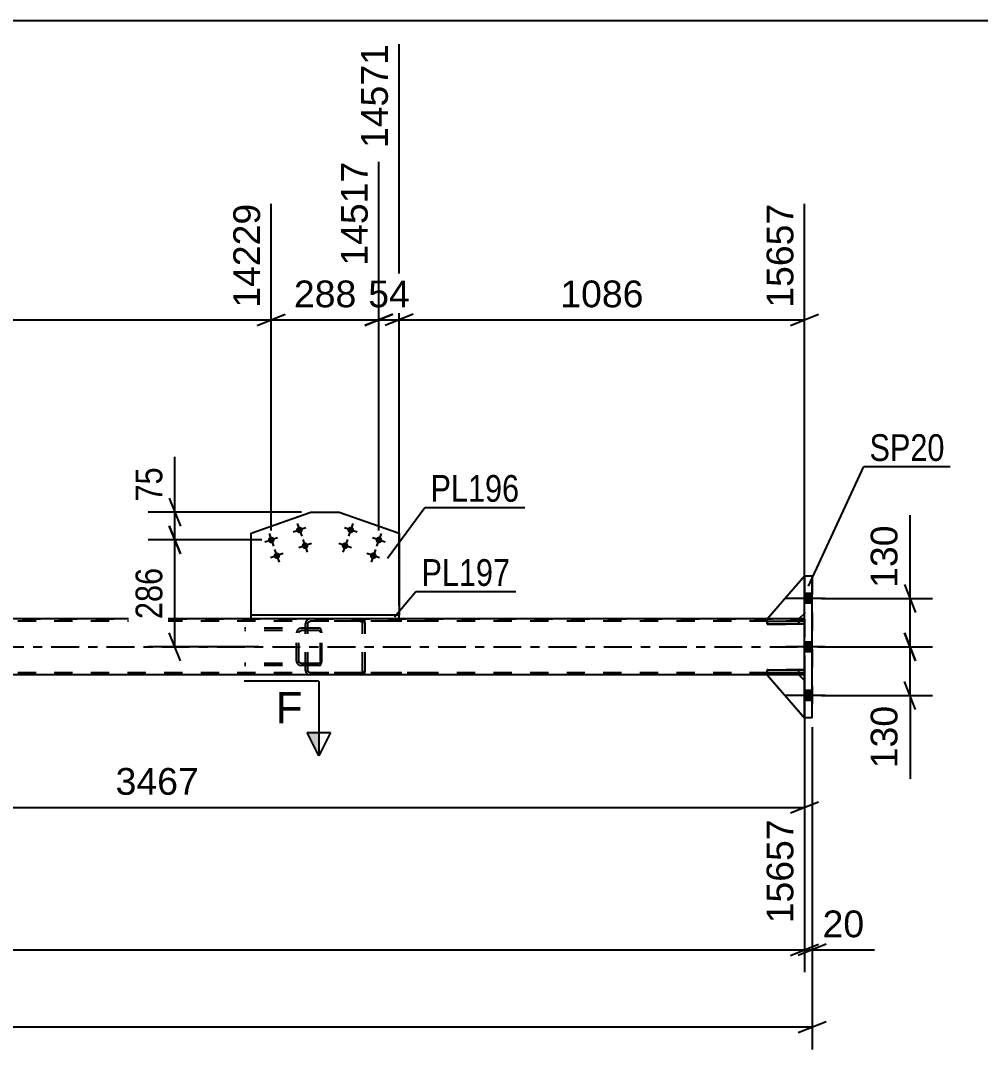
# Model space of a CAD drawing. Header units: millimetres. Extents: x -147 to 694, y -404 to 190.
# Drawn here: x 473.2 to 576, y -267.6 to -157.4 of the extents above; entities that cross this region are included whole.
import ezdxf

# ---------------------------------------------------------------- set-up
doc = ezdxf.new("R2010")
doc.units = ezdxf.units.MM
doc.linetypes.add('DXK_LINE_DOT2', pattern=[3.9198, 1.9599, -1.9599])
doc.linetypes.add('DXK_LINE_DOT3', pattern=[5.9187, 2.979, -0.9799, 0.9799, -0.9799])
doc.styles.add('Arial', font='ARIAL.TTF', dxfattribs={"height": 0.2})
doc.styles.add('Arial Narrow', font='ARIALN.TTF', dxfattribs={"height": 0.2})

# ---------------------------------------------------------------- blocks, each defined once
blk = doc.blocks.new('Part-318897192-5301 - 5161')
at = {"color": 7, "linetype": 'DXK_LINE_DOT2'}
for p, q in [((557.12, -226.89), (553.12, -226.89)), ((553.12, -226.89), (553.12, -227.21)), ((556.52, -227.21), (556.52, -226.89)), ((557.12, -227.21), (557.12, -226.89)), ((553.12, -227.21), (557.12, -227.21))]:
    blk.add_line(p, q, dxfattribs=at)
blk = doc.blocks.new('Part-318897192-5198 - 5161')
at = {"color": 2, "linetype": 'Continuous'}
for p, q in [((497.84, -212.27), (504.25, -210)), ((504.25, -210), (507.28, -210)), ((507.28, -210), (513.69, -212.27)), ((497.84, -221.05), (497.84, -212.27)), ((513.69, -212.27), (513.69, -221.05))]:
    blk.add_line(p, q, dxfattribs=at)
at = {"color": 7, "linetype": 'DXK_LINE_DOT2'}
blk.add_line((513.69, -221.05), (497.84, -221.05), dxfattribs=at)
blk = doc.blocks.new('Part-318897192-5203 - 5161')
at = {"color": 2, "linetype": 'Continuous'}
for p, q in [((513.69, -221.05), (497.84, -221.05)), ((497.84, -221.45), (497.84, -221.05)), ((513.69, -221.45), (497.84, -221.45)), ((513.69, -221.45), (513.69, -221.05))]:
    blk.add_line(p, q, dxfattribs=at)
blk = doc.blocks.new('Bolt-318897192-5204 - 5161')
at = {"linetype": 'Continuous'}
for points in [[(503.36, -211.8, -1), (502.68, -212.04, -1)], [(500.34, -212.87, -1), (499.66, -213.11, -1)], [(503.96, -213.49, -1), (503.28, -213.73, -1)], [(500.94, -214.56, -1), (500.27, -214.8, -1)]]:
    blk.add_hatch(color=1, dxfattribs=at).paths.add_polyline_path(points)
at = {"color": 1, "linetype": 'Continuous'}
for p, q in [((502.78, -211.24), (503.26, -212.6)), ((499.76, -212.31), (500.24, -213.67)), ((503.7, -211.68), (502.34, -212.16)), ((500.68, -212.75), (499.32, -213.23)), ((504.3, -213.37), (502.94, -213.85)), ((503.38, -212.94), (503.86, -214.29)), ((501.28, -214.44), (499.93, -214.92)), ((500.36, -214.01), (500.85, -215.36))]:
    blk.add_line(p, q, dxfattribs=at)
blk = doc.blocks.new('Bolt-318897192-5205 - 5161')
at = {"linetype": 'Continuous'}
for points in [[(508.85, -212.04, -1), (508.17, -211.8, -1)], [(511.87, -213.11, -1), (511.19, -212.87, -1)], [(508.25, -213.73, -1), (507.57, -213.49, -1)], [(511.27, -214.8, -1), (510.59, -214.56, -1)]]:
    blk.add_hatch(color=1, dxfattribs=at).paths.add_polyline_path(points)
at = {"color": 1, "linetype": 'Continuous'}
for p, q in [((508.75, -211.24), (508.27, -212.6)), ((509.19, -212.16), (507.83, -211.68)), ((511.77, -212.31), (511.29, -213.67)), ((508.59, -213.85), (507.23, -213.37)), ((508.15, -212.94), (507.67, -214.29)), ((512.21, -213.23), (510.85, -212.75)), ((511.6, -214.92), (510.25, -214.44)), ((511.17, -214.01), (510.69, -215.36))]:
    blk.add_line(p, q, dxfattribs=at)
blk = doc.blocks.new('Part-318897192-5225 - 5161')
at = {"color": 7, "linetype": 'DXK_LINE_DOT2'}
for p, q in [((-12.73, -221.45), (557.12, -221.45)), ((513.69, -221.45), (497.84, -221.45)), ((556.52, -221.45), (553.12, -221.45)), ((557.12, -221.45), (557.12, -227.45)), ((557.12, -221.69), (-20.73, -221.69)), ((557.12, -227.21), (-20.73, -227.21)), ((556.52, -227.45), (553.12, -227.45))]:
    blk.add_line(p, q, dxfattribs=at)
at = {"color": 2, "linetype": 'Continuous'}
for p, q in [((497.84, -221.45), (431.93, -221.45)), ((553.12, -221.45), (513.69, -221.45)), ((557.12, -221.45), (556.52, -221.45)), ((553.12, -227.45), (423.64, -227.45)), ((557.12, -227.45), (556.52, -227.45))]:
    blk.add_line(p, q, dxfattribs=at)
at = {"color": 7, "linetype": 'DXK_LINE_DOT3'}
blk.add_line((-20.73, -224.45), (557.12, -224.45), dxfattribs=at)
blk = doc.blocks.new('Bolt-318897192-5290 - 5161')
at = {"linetype": 'Continuous'}
for points in [[(557.12, -218.73), (557.12, -219.77), (557.92, -219.77), (557.92, -218.73)], [(557.12, -218.73), (557.12, -219.77), (557.92, -219.77), (557.92, -218.73)], [(557.12, -218.73), (557.12, -219.77), (557.92, -219.77), (557.92, -218.73)], [(557.12, -223.93), (557.12, -224.97), (557.92, -224.97), (557.92, -223.93)], [(557.12, -223.93), (557.12, -224.97), (557.92, -224.97), (557.92, -223.93)], [(557.12, -229.13), (557.12, -230.17), (557.92, -230.17), (557.92, -229.13)], [(557.12, -229.13), (557.12, -230.17), (557.92, -230.17), (557.92, -229.13)], [(557.12, -229.13), (557.12, -230.17), (557.92, -230.17), (557.92, -229.13)]]:
    blk.add_hatch(color=1, dxfattribs=at).paths.add_polyline_path(points)
at = {"color": 1, "linetype": 'Continuous'}
for p, q in [((559.32, -219.25), (555.12, -219.25)), ((559.32, -219.25), (555.12, -219.25)), ((559.32, -219.25), (555.12, -219.25)), ((557.92, -218.73), (557.12, -218.73)), ((557.92, -218.73), (557.12, -218.73)), ((557.92, -218.73), (557.12, -218.73)), ((557.92, -219.77), (557.12, -219.77)), ((557.92, -219.77), (557.12, -219.77)), ((557.92, -219.77), (557.12, -219.77)), ((559.32, -224.45), (555.12, -224.45)), ((559.32, -224.45), (555.12, -224.45)), ((557.92, -223.93), (557.12, -223.93)), ((557.92, -223.93), (557.12, -223.93)), ((557.92, -224.97), (557.12, -224.97)), ((557.92, -224.97), (557.12, -224.97)), ((557.92, -229.13), (557.12, -229.13)), ((557.92, -229.13), (557.12, -229.13)), ((557.92, -229.13), (557.12, -229.13)), ((559.32, -229.65), (555.12, -229.65)), ((559.32, -229.65), (555.12, -229.65)), ((559.32, -229.65), (555.12, -229.65)), ((557.92, -230.17), (557.12, -230.17)), ((557.92, -230.17), (557.12, -230.17)), ((557.92, -230.17), (557.12, -230.17))]:
    blk.add_line(p, q, dxfattribs=at)
blk = doc.blocks.new('Part-318897192-5347 - 5161')
at = {"color": 2, "linetype": 'Continuous'}
for p, q in [((553.12, -222.01), (553.12, -221.69)), ((553.12, -221.69), (557.12, -221.69)), ((557.12, -222.01), (553.12, -222.01)), ((557.12, -222.01), (557.12, -221.69))]:
    blk.add_line(p, q, dxfattribs=at)
at = {"color": 7, "linetype": 'DXK_LINE_DOT2'}
for p, q in [((556.52, -222.01), (556.52, -221.69)), ((557.12, -221.69), (557.12, -222.01))]:
    blk.add_line(p, q, dxfattribs=at)
blk = doc.blocks.new('Part-318897192-5353 - 5161')
at = {"color": 7, "linetype": 'DXK_LINE_DOT2'}
for p, q in [((553.12, -221.45), (557.12, -216.85)), ((557.12, -216.85), (557.12, -220.85)), ((556.52, -221.45), (553.12, -221.45)), ((557.12, -220.85), (556.52, -221.45))]:
    blk.add_line(p, q, dxfattribs=at)
blk = doc.blocks.new('Part-318897192-5354 - 5161')
at = {"color": 2, "linetype": 'Continuous'}
for p, q in [((553.12, -221.45), (557.12, -216.85)), ((556.52, -221.45), (553.12, -221.45)), ((557.12, -220.85), (556.52, -221.45))]:
    blk.add_line(p, q, dxfattribs=at)
at = {"color": 7, "linetype": 'DXK_LINE_DOT2'}
blk.add_line((557.12, -216.85), (557.12, -220.85), dxfattribs=at)
blk = doc.blocks.new('Part-318897192-5355 - 5161')
at = {"color": 7, "linetype": 'DXK_LINE_DOT2'}
for p, q in [((556.52, -227.45), (553.12, -227.45)), ((553.12, -227.45), (557.12, -232.05)), ((557.12, -228.05), (556.52, -227.45)), ((557.12, -232.05), (557.12, -228.05))]:
    blk.add_line(p, q, dxfattribs=at)
blk = doc.blocks.new('Part-318897192-5356 - 5161')
at = {"color": 2, "linetype": 'Continuous'}
for p, q in [((556.52, -227.45), (553.12, -227.45)), ((553.12, -227.45), (557.12, -232.05)), ((557.12, -228.05), (556.52, -227.45))]:
    blk.add_line(p, q, dxfattribs=at)
at = {"color": 7, "linetype": 'DXK_LINE_DOT2'}
blk.add_line((557.12, -232.05), (557.12, -228.05), dxfattribs=at)
blk = doc.blocks.new('Part-318897192-5368 - 5161')
at = {"color": 2, "linetype": 'Continuous'}
for p, q in [((553.12, -227.21), (553.12, -226.89)), ((553.12, -226.89), (557.12, -226.89)), ((557.12, -227.21), (557.12, -226.89)), ((557.12, -227.21), (553.12, -227.21))]:
    blk.add_line(p, q, dxfattribs=at)
at = {"color": 7, "linetype": 'DXK_LINE_DOT2'}
for p, q in [((556.52, -227.21), (556.52, -226.89)), ((557.12, -226.89), (557.12, -227.21))]:
    blk.add_line(p, q, dxfattribs=at)
blk = doc.blocks.new('Part-318897192-5494 - 5161')
at = {"color": 7, "linetype": 'DXK_LINE_DOT2'}
for p, q in [((504.18, -221.45), (503.98, -221.48)), ((516.53, -221.45), (504.18, -221.45)), ((509.73, -221.48), (509.54, -221.45)), ((503.7, -221.74), (503.66, -221.93)), ((503.66, -226.97), (503.66, -221.93)), ((503.92, -221.93), (503.94, -221.84)), ((503.92, -226.97), (503.92, -221.93)), ((503.94, -221.84), (503.99, -221.76)), ((503.99, -221.76), (504.08, -221.71)), ((504.08, -221.71), (504.18, -221.69)), ((516.53, -221.69), (504.18, -221.69)), ((509.54, -221.69), (509.64, -221.71)), ((509.64, -221.71), (509.72, -221.76)), ((509.72, -221.76), (509.77, -221.84)), ((509.77, -221.84), (509.79, -221.93)), ((509.79, -226.97), (509.79, -221.93)), ((510.05, -221.93), (510.01, -221.74)), ((510.05, -226.97), (510.05, -221.93)), ((503.66, -226.97), (503.7, -227.15)), ((503.94, -227.06), (503.92, -226.97)), ((509.79, -226.97), (509.77, -227.06)), ((510.01, -227.15), (510.05, -226.97)), ((503.99, -227.14), (503.94, -227.06)), ((503.98, -227.41), (504.18, -227.45)), ((504.08, -227.19), (503.99, -227.14)), ((504.18, -227.21), (504.08, -227.19)), ((516.53, -227.21), (504.18, -227.21)), ((516.53, -227.45), (504.18, -227.45)), ((509.64, -227.19), (509.54, -227.21)), ((509.54, -227.45), (509.73, -227.41)), ((509.72, -227.14), (509.64, -227.19)), ((509.77, -227.06), (509.72, -227.14))]:
    blk.add_line(p, q, dxfattribs=at)
for centre, start, end in [((504.16, -221.95), 110.7583, 155.68), ((509.56, -221.95), 24.32, 69.2417), ((504.16, -226.95), 204.32, 249.2417), ((509.56, -226.95), 290.7583, 335.68)]:
    blk.add_arc(centre, 0.496, start, end, dxfattribs=at)
blk = doc.blocks.new('Part-318897192-5378 - 5161')
at = {"color": 7, "linetype": 'DXK_LINE_DOT2'}
for p, q in [((557.12, -221.69), (553.12, -221.69)), ((553.12, -221.69), (553.12, -222.01)), ((553.12, -222.01), (557.12, -222.01)), ((556.52, -221.69), (556.52, -222.01)), ((557.12, -222.01), (557.12, -221.69)), ((557.12, -221.74), (557.12, -222.01))]:
    blk.add_line(p, q, dxfattribs=at)
blk = doc.blocks.new('Part-318897192-5412 - 5161')
at = {"color": 2, "linetype": 'Continuous'}
for p, q in [((557.12, -216.85), (557.92, -216.85)), ((557.12, -232.05), (557.12, -216.85)), ((557.92, -232.05), (557.92, -216.85)), ((557.92, -232.05), (557.12, -232.05))]:
    blk.add_line(p, q, dxfattribs=at)
at = {"color": 7, "linetype": 'DXK_LINE_DOT2'}
for p, q in [((557.12, -232.05), (557.12, -216.85)), ((557.92, -216.85), (557.92, -232.05))]:
    blk.add_line(p, q, dxfattribs=at)
blk = doc.blocks.new('Part-318897192-5424 - 5161')
at = {"color": 7, "linetype": 'DXK_LINE_DOT2'}
for p, q in [((505.13, -222.45), (497.13, -222.45)), ((503.22, -222.45), (503.03, -222.48)), ((503.66, -222.69), (503.66, -222.45)), ((505.23, -222.48), (505.13, -222.45)), ((505.32, -222.59), (505.23, -222.48)), ((505.13, -222.69), (497.13, -222.69)), ((502.75, -222.74), (502.72, -222.93)), ((502.72, -225.97), (502.72, -222.93)), ((502.97, -222.93), (502.99, -222.84)), ((502.97, -225.97), (502.97, -222.93)), ((502.99, -222.84), (503.04, -222.76)), ((503.04, -222.76), (503.12, -222.71)), ((503.12, -222.71), (503.22, -222.69)), ((505.13, -222.69), (505.18, -222.71)), ((505.18, -222.71), (505.23, -222.76)), ((505.23, -222.76), (505.26, -222.84)), ((505.26, -222.84), (505.27, -222.93)), ((505.27, -225.97), (505.27, -222.93)), ((505.38, -222.74), (505.32, -222.59)), ((505.4, -222.93), (505.38, -222.74)), ((505.4, -225.97), (505.4, -222.93)), ((505.13, -226.21), (497.13, -226.21)), ((505.13, -226.45), (497.13, -226.45)), ((502.72, -225.97), (502.75, -226.15)), ((502.99, -226.06), (502.97, -225.97)), ((503.04, -226.14), (502.99, -226.06)), ((503.03, -226.41), (503.22, -226.45)), ((503.12, -226.19), (503.04, -226.14)), ((503.22, -226.21), (503.12, -226.19)), ((503.66, -226.45), (503.66, -226.21)), ((505.18, -226.19), (505.13, -226.21)), ((505.13, -226.45), (505.23, -226.41)), ((505.23, -226.14), (505.18, -226.19)), ((505.26, -226.06), (505.23, -226.14)), ((505.23, -226.41), (505.32, -226.31)), ((505.27, -225.97), (505.26, -226.06)), ((505.32, -226.31), (505.38, -226.15)), ((505.38, -226.15), (505.4, -225.97))]:
    blk.add_line(p, q, dxfattribs=at)
for centre, start, end in [((503.2, -222.94), 111.1513, 156.1049), ((503.2, -225.95), 203.8951, 248.8487)]:
    blk.add_arc(centre, 0.492, start, end, dxfattribs=at)
blk = doc.blocks.new('StraightDimension-318897192-4993 - 3274')
at = {"color": 7, "linetype": 'Continuous'}
blk.add_line((-46.14, -157.36), (588.12, -157.36), dxfattribs=at)
blk = doc.blocks.new('StraightDimension-318897192-6090 - 5161')
at = {"color": 7, "linetype": 'Continuous'}
for p, q in [((568.42, -219.25), (568.42, -210.33)), ((568.42, -219.25), (568.42, -210.33)), ((567.82, -217.75), (569.02, -220.75)), ((558.92, -219.25), (570.82, -219.25)), ((568.42, -224.45), (568.42, -219.25)), ((569.02, -225.95), (567.82, -222.95)), ((558.52, -224.45), (570.82, -224.45))]:
    blk.add_line(p, q, dxfattribs=at)
at = {"color": 0}
blk.add_wipeout([(567.67, -210.85), (563.47, -210.85), (563.47, -218.72), (567.67, -218.72)], dxfattribs=at)
at = {"color": 3, "style": 'Arial'}
blk.add_text('130', height=2.865, rotation=90.0002, dxfattribs=at).set_placement((567.07, -218.12))
blk = doc.blocks.new('StraightDimension-318897192-6122 - 5161')
at = {"color": 7, "linetype": 'Continuous'}
for p, q in [((557.12, -233.05), (557.12, -259.29)), ((557.92, -233.05), (557.92, -259.29)), ((555.62, -257.49), (558.62, -256.29)), ((559.42, -256.29), (556.42, -257.49)), ((557.12, -256.89), (557.92, -256.89)), ((557.92, -256.89), (564.62, -256.89)), ((557.92, -256.89), (564.62, -256.89))]:
    blk.add_line(p, q, dxfattribs=at)
at = {"color": 0}
blk.add_wipeout([(564.09, -256.14), (564.09, -251.94), (558.45, -251.94), (558.45, -256.14)], dxfattribs=at)
at = {"color": 3, "style": 'Arial'}
blk.add_text('20', height=2.865, dxfattribs=at).set_placement((559.05, -255.54))
blk = doc.blocks.new('StraightDimension-318897192-11965 - 5161')
at = {"color": 7, "linetype": 'Continuous'}
for p, q in [((513.69, -220.05), (513.69, -159.9)), ((557.12, -220.45), (557.12, -177)), ((515.19, -188.82), (512.19, -190.02)), ((513.69, -189.42), (557.12, -189.42)), ((555.62, -190.02), (558.62, -188.82))]:
    blk.add_line(p, q, dxfattribs=at)
at = {"color": 0}
blk.add_wipeout([(540.45, -188.67), (540.45, -184.47), (530.36, -184.47), (530.36, -188.67)], dxfattribs=at)
at = {"color": 3, "style": 'Arial'}
blk.add_text('1086', height=2.865, dxfattribs=at).set_placement((530.96, -188.07))
at = {"color": 0, "linetype": 'Continuous'}
blk.add_wipeout([(556.52, -176.4), (552.32, -176.4), (552.32, -188.72), (556.52, -188.72)], dxfattribs=at)
at = {"color": 3, "linetype": 'Continuous', "style": 'Arial'}
blk.add_text('15657', height=2.865, rotation=90.0002, dxfattribs=at).set_placement((555.92, -188.12))
blk = doc.blocks.new('StraightDimension-318897192-19474 - 5161')
at = {"color": 7, "linetype": 'Continuous'}
for p, q in [((489.08, -211.49), (490.28, -214.49)), ((499, -212.99), (486.83, -212.99)), ((489.68, -224.45), (489.68, -212.99)), ((490.28, -225.95), (489.08, -222.95)), ((498.68, -224.45), (486.83, -224.45))]:
    blk.add_line(p, q, dxfattribs=at)
at = {"color": 0}
blk.add_wipeout([(488.93, -215.38), (484.73, -215.38), (484.73, -222.06), (488.93, -222.06)], dxfattribs=at)
at = {"color": 3, "style": 'Arial Narrow'}
blk.add_text('286', height=2.863, rotation=90.0002, dxfattribs=at).set_placement((488.33, -221.46))
blk = doc.blocks.new('StraightDimension-318897192-11968 - 5161')
at = {"color": 7, "linetype": 'Continuous'}
for p, q in [((431.93, -220.05), (431.93, -159.9)), ((500, -211.99), (500, -177)), ((433.43, -188.82), (430.43, -190.02)), ((431.93, -189.42), (500, -189.42)), ((498.5, -190.02), (501.5, -188.82))]:
    blk.add_line(p, q, dxfattribs=at)
at = {"color": 0}
blk.add_wipeout([(471.02, -188.67), (471.02, -184.47), (460.92, -184.47), (460.92, -188.67)], dxfattribs=at)
at = {"color": 3, "style": 'Arial'}
blk.add_text('1702', height=2.865, dxfattribs=at).set_placement((461.52, -188.07))
at = {"color": 0, "linetype": 'Continuous'}
blk.add_wipeout([(499.4, -176.4), (495.2, -176.4), (495.2, -188.72), (499.4, -188.72)], dxfattribs=at)
at = {"color": 3, "linetype": 'Continuous', "style": 'Arial'}
blk.add_text('14229', height=2.865, rotation=90.0002, dxfattribs=at).set_placement((498.8, -188.12))
blk = doc.blocks.new('StraightDimension-318897192-5829 - 5161')
at = {"color": 7, "linetype": 'Continuous'}
for p, q in [((557.12, -227.05), (557.12, -254.05)), ((418.44, -228.85), (418.44, -254.05)), ((419.94, -241.03), (416.94, -242.23)), ((555.62, -242.23), (558.62, -241.03)), ((418.44, -241.63), (557.12, -241.63))]:
    blk.add_line(p, q, dxfattribs=at)
at = {"color": 0}
blk.add_wipeout([(492.83, -240.88), (492.83, -236.68), (482.73, -236.68), (482.73, -240.88)], dxfattribs=at)
at = {"color": 3, "style": 'Arial'}
blk.add_text('3467', height=2.865, dxfattribs=at).set_placement((483.33, -240.28))
at = {"color": 0, "linetype": 'Continuous'}
blk.add_wipeout([(556.52, -242.33), (552.32, -242.33), (552.32, -254.65), (556.52, -254.65)], dxfattribs=at)
at = {"color": 3, "linetype": 'Continuous', "style": 'Arial'}
blk.add_text('15657', height=2.865, rotation=90.0002, dxfattribs=at).set_placement((555.92, -254.05))
blk = doc.blocks.new('StraightDimension-318897192-5843 - 5161')
at = {"color": 7, "linetype": 'Continuous'}
for p, q in [((557.92, -233.05), (557.92, -267.55)), ((-33.63, -265.15), (557.92, -265.15)), ((556.42, -265.75), (559.42, -264.55))]:
    blk.add_line(p, q, dxfattribs=at)
blk = doc.blocks.new('StraightDimension-318897192-6080 - 5161')
at = {"color": 7, "linetype": 'Continuous'}
for p, q in [((567.82, -222.95), (569.02, -225.95)), ((558.52, -224.45), (570.82, -224.45)), ((568.42, -229.65), (568.42, -224.45)), ((569.02, -231.15), (567.82, -228.15)), ((558.92, -229.65), (570.82, -229.65)), ((568.42, -229.65), (568.42, -238.57)), ((568.42, -229.65), (568.42, -238.57))]:
    blk.add_line(p, q, dxfattribs=at)
at = {"color": 0}
blk.add_wipeout([(567.67, -230.17), (563.47, -230.17), (563.47, -238.04), (567.67, -238.04)], dxfattribs=at)
at = {"color": 3, "style": 'Arial'}
blk.add_text('130', height=2.865, rotation=90.0002, dxfattribs=at).set_placement((567.07, -237.44))
blk = doc.blocks.new('StraightDimension-318897192-6138 - 5161')
at = {"color": 7, "linetype": 'Continuous'}
for p, q in [((557.12, -233.05), (557.12, -259.29)), ((555.62, -257.49), (558.62, -256.29)), ((-32.83, -256.89), (557.12, -256.89))]:
    blk.add_line(p, q, dxfattribs=at)
blk = doc.blocks.new('StraightDimension-318897192-11966 - 5161')
at = {"color": 7, "linetype": 'Continuous'}
for p, q in [((513.69, -220.05), (513.69, -159.9)), ((511.53, -211.99), (511.53, -172.5)), ((510.03, -190.02), (513.03, -188.82)), ((511.53, -189.42), (513.69, -189.42)), ((515.19, -188.82), (512.19, -190.02))]:
    blk.add_line(p, q, dxfattribs=at)
at = {"color": 0, "linetype": 'Continuous'}
blk.add_wipeout([(513.09, -159.3), (508.89, -159.3), (508.89, -171.62), (513.09, -171.62)], dxfattribs=at)
at = {"color": 3, "linetype": 'Continuous', "style": 'Arial'}
blk.add_text('14571', height=2.865, rotation=90.0002, dxfattribs=at).set_placement((512.49, -171.02))
at = {"color": 0}
blk.add_wipeout([(515.43, -188.67), (515.43, -184.47), (509.79, -184.47), (509.79, -188.67)], dxfattribs=at)
at = {"color": 3, "style": 'Arial'}
blk.add_text('54', height=2.865, dxfattribs=at).set_placement((510.39, -188.07))
blk = doc.blocks.new('StraightDimension-318897192-11967 - 5161')
at = {"color": 7, "linetype": 'Continuous'}
for p, q in [((511.53, -211.99), (511.53, -172.5)), ((500, -211.99), (500, -177)), ((498.5, -190.02), (501.5, -188.82)), ((500, -189.42), (511.53, -189.42)), ((513.03, -188.82), (510.03, -190.02))]:
    blk.add_line(p, q, dxfattribs=at)
at = {"color": 0}
blk.add_wipeout([(509.7, -188.67), (509.7, -184.47), (501.83, -184.47), (501.83, -188.67)], dxfattribs=at)
at = {"color": 3, "style": 'Arial'}
blk.add_text('288', height=2.865, dxfattribs=at).set_placement((502.43, -188.07))
at = {"color": 0, "linetype": 'Continuous'}
blk.add_wipeout([(510.93, -171.9), (506.73, -171.9), (506.73, -184.22), (510.93, -184.22)], dxfattribs=at)
at = {"color": 3, "linetype": 'Continuous', "style": 'Arial'}
blk.add_text('14517', height=2.865, rotation=90.0002, dxfattribs=at).set_placement((510.33, -183.62))
blk = doc.blocks.new('StraightDimension-318897192-19473 - 5161')
at = {"color": 7, "linetype": 'Continuous'}
for p, q in [((489.68, -210), (489.68, -204.09)), ((489.68, -210), (489.68, -204.09)), ((489.08, -208.5), (490.28, -211.5)), ((503.25, -210), (486.83, -210)), ((489.68, -212.99), (489.68, -210)), ((490.28, -214.49), (489.08, -211.49)), ((499, -212.99), (486.83, -212.99))]:
    blk.add_line(p, q, dxfattribs=at)
at = {"color": 0}
blk.add_wipeout([(488.93, -204.62), (484.73, -204.62), (484.73, -209.47), (488.93, -209.47)], dxfattribs=at)
at = {"color": 3, "style": 'Arial Narrow'}
blk.add_text('75', height=2.863, rotation=90.0002, dxfattribs=at).set_placement((488.33, -208.87))
blk = doc.blocks.new('Mark-318897192-5194 - 5161')
at = {"color": 30, "linetype": 'Continuous'}
for p, q in [((512.45, -214.95), (516.46, -209.5)), ((516.46, -209.5), (527.17, -209.5))]:
    blk.add_line(p, q, dxfattribs=at)
at = {"color": 0}
blk.add_wipeout([(526.57, -208.9), (526.57, -205.9), (517.06, -205.9), (517.06, -208.9)], dxfattribs=at)
blk.add_wipeout([(526.57, -208.9), (526.57, -205.9), (517.06, -205.9), (517.06, -208.9)], dxfattribs=at)
at = {"color": 3, "style": 'Arial Narrow'}
blk.add_text('PL196', height=2.863, dxfattribs=at).set_placement((517.06, -208.9))
blk = doc.blocks.new('Mark-318897192-5199 - 5161')
at = {"color": 30, "linetype": 'Continuous'}
for p, q in [((513.2, -221.21), (515.49, -218.51)), ((515.49, -218.51), (526.2, -218.51))]:
    blk.add_line(p, q, dxfattribs=at)
at = {"color": 0}
blk.add_wipeout([(525.6, -217.91), (525.6, -214.91), (516.09, -214.91), (516.09, -217.91)], dxfattribs=at)
blk.add_wipeout([(525.6, -217.91), (525.6, -214.91), (516.09, -214.91), (516.09, -217.91)], dxfattribs=at)
at = {"color": 3, "style": 'Arial Narrow'}
blk.add_text('PL197', height=2.863, dxfattribs=at).set_placement((516.09, -217.91))
blk = doc.blocks.new('Mark-318897192-5408 - 5161')
at = {"color": 30, "linetype": 'Continuous'}
for p, q in [((557.53, -217.94), (563.48, -205.13)), ((563.48, -205.13), (572.72, -205.13))]:
    blk.add_line(p, q, dxfattribs=at)
at = {"color": 0}
blk.add_wipeout([(572.12, -204.53), (572.12, -201.53), (564.08, -201.53), (564.08, -204.53)], dxfattribs=at)
blk.add_wipeout([(572.12, -204.53), (572.12, -201.53), (564.08, -201.53), (564.08, -204.53)], dxfattribs=at)
at = {"color": 3, "style": 'Arial Narrow'}
blk.add_text('SP20', height=2.863, dxfattribs=at).set_placement((564.08, -204.53))
blk = doc.blocks.new('SectionMark-318897192-6178 - 5161')
at = {"linetype": 'Continuous'}
for points in [[(454.52, -233.62), (455.77, -233.62), (454.52, -236.12)], [(503.84, -233.62), (505.09, -233.62), (505.09, -236.12)]]:
    blk.add_hatch(color=6, dxfattribs=at).paths.add_polyline_path(points)
at = {"color": 6, "linetype": 'Continuous'}
for p, q in [((454.52, -228.12), (462.52, -228.12)), ((454.52, -228.12), (454.52, -236.12)), ((505.09, -228.12), (497.09, -228.12)), ((505.09, -228.12), (505.09, -236.12)), ((454.52, -236.12), (453.27, -233.62)), ((455.77, -233.62), (453.27, -233.62)), ((454.52, -236.12), (455.77, -233.62)), ((503.84, -233.62), (506.34, -233.62)), ((505.09, -236.12), (503.84, -233.62)), ((506.34, -233.62), (505.09, -236.12))]:
    blk.add_line(p, q, dxfattribs=at)
at = {"color": 0, "linetype": 'Continuous'}
for points in [[(459.12, -232.62), (459.12, -229.12), (456.27, -229.12), (456.27, -232.62)], [(503.34, -232.62), (503.34, -229.12), (500.49, -229.12), (500.49, -232.62)]]:
    blk.add_wipeout(points, dxfattribs=at)
at = {"color": 3, "linetype": 'Continuous', "style": 'Arial'}
for p in [(456.27, -232.62), (500.49, -232.62)]:
    blk.add_text('F', height=3.34, dxfattribs=at).set_placement(p)

msp = doc.modelspace()

# ---------------------------------------------------------------- block references
for name in ['StraightDimension-318897192-4993 - 3274', 'Part-318897192-5198 - 5161', 'Bolt-318897192-5204 - 5161', 'Bolt-318897192-5205 - 5161', 'Part-318897192-5353 - 5161', 'Part-318897192-5354 - 5161', 'Part-318897192-5412 - 5161', 'Bolt-318897192-5290 - 5161', 'Part-318897192-5225 - 5161', 'Part-318897192-5203 - 5161', 'Part-318897192-5494 - 5161', 'Part-318897192-5424 - 5161', 'Part-318897192-5347 - 5161', 'Part-318897192-5378 - 5161', 'Part-318897192-5301 - 5161', 'Part-318897192-5368 - 5161', 'Part-318897192-5355 - 5161', 'Part-318897192-5356 - 5161', 'StraightDimension-318897192-6122 - 5161']:
    msp.add_blockref(name, (0, 0))

# ---------------------------------------------------------------- next in the draw order: block references
for name in ['StraightDimension-318897192-6090 - 5161', 'StraightDimension-318897192-19474 - 5161', 'StraightDimension-318897192-5829 - 5161']:
    msp.add_blockref(name, (0, 0))

# ---------------------------------------------------------------- next in the draw order: block references
for name in ['StraightDimension-318897192-11968 - 5161', 'StraightDimension-318897192-11965 - 5161', 'StraightDimension-318897192-5843 - 5161']:
    msp.add_blockref(name, (0, 0))

# ---------------------------------------------------------------- next in the draw order: block references
for name in ['StraightDimension-318897192-11966 - 5161', 'Mark-318897192-5408 - 5161', 'StraightDimension-318897192-6080 - 5161']:
    msp.add_blockref(name, (0, 0))

# ---------------------------------------------------------------- next in the draw order: block references
for name in ['StraightDimension-318897192-11967 - 5161', 'StraightDimension-318897192-6138 - 5161']:
    msp.add_blockref(name, (0, 0))

# ---------------------------------------------------------------- next in the draw order: block references
for name in ['StraightDimension-318897192-19473 - 5161', 'Mark-318897192-5194 - 5161', 'SectionMark-318897192-6178 - 5161']:
    msp.add_blockref(name, (0, 0))

# ---------------------------------------------------------------- next in the draw order: block references
msp.add_blockref('Mark-318897192-5199 - 5161', (0, 0))

doc.saveas('drawing.dxf')
